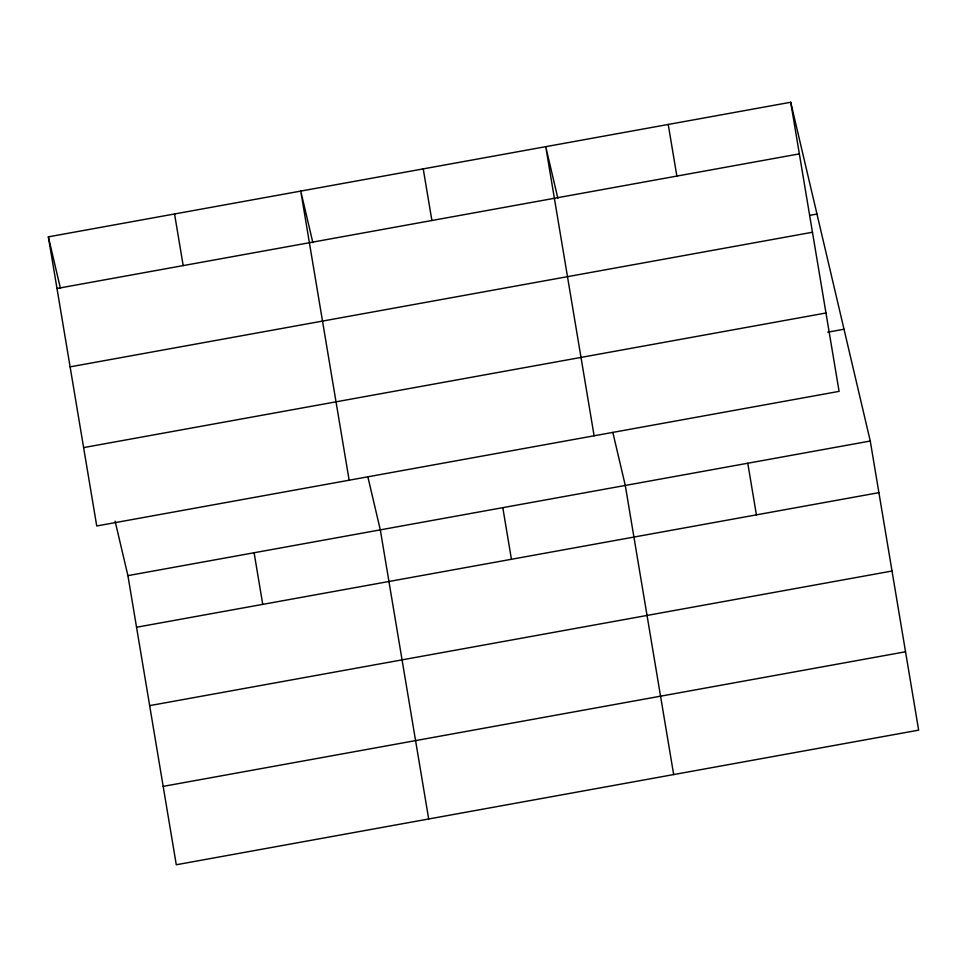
<?xml version="1.0" encoding="UTF-8"?>
<svg xmlns="http://www.w3.org/2000/svg" width="967" height="967" viewBox="0 0 967 967"><rect width="100%" height="100%" fill="white"/><g stroke="black" fill="none" stroke-linecap="round" stroke-linejoin="round"><path stroke-width="1.45" d="M790.716 102.248L839.09 391.369L96.736 525.975L48.35 236.855L790.716 102.248L870.264 441.025L918.65 730.145L176.284 864.752L127.91 575.631L115.109 521.165M56.993 288.48L799.358 153.874M809.584 215.387L816.97 214.045M70.108 366.856L812.473 232.249M83.621 447.6L825.975 312.994M827.776 332.177L844.01 329.227M127.91 575.631L870.264 441.025M136.54 627.257L878.906 492.65M149.655 705.632L892.021 571.026M163.169 786.376L905.535 651.77M557.85 198.259L545.739 146.67L594.113 435.791M612.836 432.418L625.286 485.446L673.673 774.567M312.873 242.681L300.749 191.091L349.135 480.2M367.859 476.84L380.309 529.868L428.695 818.989M48.35 236.855L60.462 288.456M747.781 463.241L756.412 514.867M668.221 124.453L676.864 176.079M502.804 507.663L511.434 559.289M423.244 168.874L431.886 220.5M254.103 552.749L262.746 604.375M174.556 213.973L183.186 265.599"/></g></svg>
